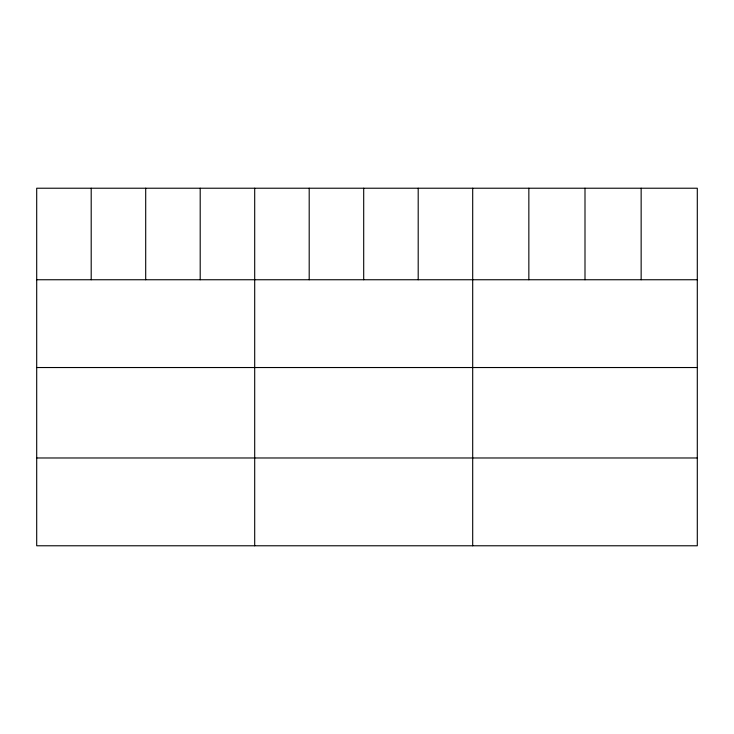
<?xml version="1.0" encoding="UTF-8"?>
<svg xmlns="http://www.w3.org/2000/svg" width="734" height="734" viewBox="0 0 734 734"><rect width="100%" height="100%" fill="white"/><g stroke="black" fill="none" stroke-linecap="round" stroke-linejoin="round"><path stroke-width="1.1" d="M697.3 279.746L697.3 545.775L36.7 545.775L36.7 188.225L697.3 188.225L697.3 279.746L36.7 279.746M36.7 367.532L697.3 367.532M36.7 457.979L697.3 457.979M641.149 188.225L641.149 279.746M584.998 188.225L584.998 279.746M528.847 188.225L528.847 279.746M472.696 188.225L472.696 545.775M418.197 188.225L418.197 279.746M363.697 188.225L363.697 279.746M309.197 188.225L309.197 279.746M254.698 188.225L254.698 545.775M200.198 188.225L200.198 279.746M145.699 188.225L145.699 279.746M91.2 188.225L91.2 279.746"/></g></svg>
